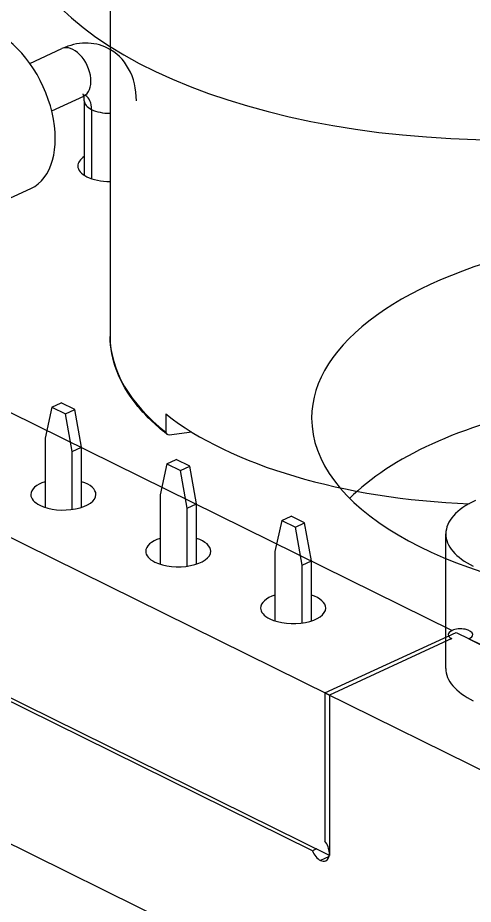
# Model space of a CAD drawing. Header units: millimetres. Extents: x -72 to 43, y -70 to 80.
# Drawn here: x -36.89 to -29.89, y -26.06 to -12.45 of the extents above; entities that cross this region are included whole.
import ezdxf

# ---------------------------------------------------------------- set-up
doc = ezdxf.new("R2010")
doc.units = ezdxf.units.MM
doc.layers.add('Sketch064', color=7, linetype='CONTINUOUS')
doc.layers.add('Sketch065', color=7, linetype='CONTINUOUS')

msp = doc.modelspace()

# ---------------------------------------------------------------- linework, layer by layer
at = {"layer": 'Sketch064'}
for p, q in [((-37.013, -18.504), (-30.22, -21.855)), ((-32.104, -22.846), (-39.157, -19.367)), ((-32.104, -25.307), (-39.157, -21.829)), ((-32.174, -22.812), (-30.16, -21.884)), ((-30.16, -21.884), (-23.79, -25.027)), ((-32.364, -25.236), (-38.897, -22.014)), ((-30.225, -21.98), (-32.104, -22.846)), ((-29.961, -21.983), (-23.73, -25.056)), ((-32.174, -22.812), (-32.174, -25.09)), ((-32.174, -22.812), (-25.803, -25.954)), ((-32.104, -22.846), (-32.104, -25.307)), ((-32.304, -25.209), (-32.364, -25.236)), ((-32.109, -25.322), (-32.243, -25.384))]:
    msp.add_line(p, q, dxfattribs=at)
for centre, major_axis, ratio, start_param, end_param in [((-29.472, -10.747), (7.5, 0), 0.476557, 3.141593, 0), ((-26.377, -18.595), (6, 0), 0.476557, 1.973358, 3.141593), ((-26.377, -21.057), (6, 0), 0.476557, 1.973358, 2.696603), ((-26.377, -18.595), (6, 0), 0.476557, 3.141593, 5.854879), ((-30.091, -21.919), (-0.187, 0), 0.476557, 5.480576, 0), ((-30.091, -21.919), (-0.187, 0), 0.476557, 3.141593, 5.480576), ((-30.091, -21.919), (-0.187, 0), 0.476557, 0, 0.768187), ((-30.091, -21.919), (-0.187, 0), 0.476557, 2.338983, 3.141593), ((-32.243, -25.208), (-0.084, 0.182), 0.610857, 3.141593, 5.113695), ((-32.243, -25.208), (-0.084, 0.182), 0.610857, 1.448503, 2.495701), ((-32.243, -25.208), (-0.084, 0.182), 0.610857, 2.495701, 3.141593)]:
    msp.add_ellipse(centre, major_axis=major_axis, ratio=ratio, start_param=start_param, end_param=end_param, dxfattribs=at)
at = {"layer": 'Sketch065'}
for p, q in [((-35.472, -9.076), (-35.472, -17.34)), ((-36.704, -13.151), (-36.211, -12.924)), ((-36.369, -13.878), (-35.876, -13.651)), ((-35.868, -13.726), (-35.868, -14.867)), ((-35.756, -13.858), (-35.756, -14.919)), ((-38.84, -16.061), (-36.687, -15.07)), ((-36.366, -18.427), (-36.222, -18.361)), ((-36.013, -18.464), (-36.222, -18.361)), ((-36.366, -18.427), (-36.47, -18.903)), ((-36.366, -18.427), (-36.157, -18.53)), ((-36.157, -18.53), (-36.013, -18.464)), ((-35.909, -19.043), (-36.013, -18.464)), ((-36.053, -19.109), (-36.157, -18.53)), ((-34.617, -18.53), (-34.617, -18.812)), ((-33.014, -27.1), (-49.69, -18.874)), ((-36.47, -18.903), (-36.47, -19.966)), ((-34.566, -18.85), (-34.218, -18.808)), ((-36.053, -19.109), (-35.909, -19.043)), ((-35.909, -19.966), (-35.909, -19.043)), ((-36.053, -19.998), (-36.053, -19.109)), ((-34.601, -19.298), (-34.705, -19.774)), ((-34.601, -19.298), (-34.457, -19.231)), ((-34.601, -19.298), (-34.392, -19.4)), ((-34.248, -19.334), (-34.457, -19.231)), ((-34.392, -19.4), (-34.248, -19.334)), ((-34.288, -19.979), (-34.392, -19.4)), ((-34.144, -19.913), (-34.248, -19.334)), ((-34.705, -19.774), (-34.705, -20.836)), ((-34.288, -19.979), (-34.144, -19.913)), ((-34.288, -20.868), (-34.288, -19.979)), ((-34.144, -20.836), (-34.144, -19.913)), ((-32.836, -20.168), (-32.692, -20.102)), ((-32.484, -20.205), (-32.692, -20.102)), ((-32.836, -20.168), (-32.94, -20.644)), ((-32.836, -20.168), (-32.627, -20.271)), ((-32.627, -20.271), (-32.484, -20.205)), ((-32.523, -20.85), (-32.627, -20.271)), ((-32.379, -20.784), (-32.484, -20.205)), ((-30.316, -22.438), (-30.316, -20.372)), ((-32.94, -20.644), (-32.94, -21.707)), ((-32.523, -20.85), (-32.379, -20.784)), ((-32.379, -21.707), (-32.379, -20.784)), ((-32.523, -21.739), (-32.523, -20.85))]:
    msp.add_line(p, q, dxfattribs=at)
for centre, major_axis, ratio, start_param, end_param in [((-37.252, -13.844), (0.565, -1.226), 0.610857, 0, 2.495701), ((-36.044, -13.287), (0.167, -0.363), 0.610857, 0, 3.141593), ((-35.468, -13.726), (0.4, 0), 0.476557, 3.141593, 3.90978), ((-36.044, -13.991), (0.177, 0.359), 0.632255, 5.374906, 6.210022), ((-35.468, -13.726), (0.4, 0), 0.476557, 3.90978, 4.703231), ((-35.468, -14.724), (-0.5, 0), 0.476557, 5.639684, 0), ((-35.468, -14.724), (-0.5, 0), 0.476557, 0, 0.768187), ((-35.468, -14.724), (-0.5, 0), 0.476557, 0.768187, 1.56347), ((-29.472, -17.34), (-6, 0), 0.476557, 0, 0.540557), ((-29.472, -17.059), (6, 0), 0.476557, 3.68215, 4.631207), ((-36.189, -19.768), (-0.5, 0), 0.476557, 5.307661, 0), ((-36.189, -19.768), (-0.5, 0), 0.476557, 3.141593, 4.117117), ((-36.189, -19.768), (-0.5, 0), 0.476557, 0, 0.768187), ((-36.189, -19.768), (-0.5, 0), 0.476557, 0.768187, 3.141593), ((-28.816, -20.372), (1.5, 0), 0.476557, 2.338983, 3.141593), ((-28.816, -20.372), (1.5, 0), 0.476557, 3.141593, 3.90978), ((-34.425, -20.639), (-0.5, 0), 0.476557, 5.307661, 0), ((-34.425, -20.639), (-0.5, 0), 0.476557, 3.141593, 4.117117), ((-34.425, -20.639), (-0.5, 0), 0.476557, 0, 0.768187), ((-34.425, -20.639), (-0.5, 0), 0.476557, 0.768187, 3.141593), ((-32.66, -21.51), (-0.5, 0), 0.476557, 5.307661, 0), ((-32.66, -21.51), (-0.5, 0), 0.476557, 3.141593, 4.117117), ((-32.66, -21.51), (-0.5, 0), 0.476557, 0, 0.768187), ((-32.66, -21.51), (-0.5, 0), 0.476557, 0.768187, 3.141593), ((-28.816, -22.438), (1.5, 0), 0.476557, 3.141593, 3.90978)]:
    msp.add_ellipse(centre, major_axis=major_axis, ratio=ratio, start_param=start_param, end_param=end_param, dxfattribs=at)
for points, degree, knots in [([(-35.068, -13.726), (-35.065, -13.36), (-35.24, -13.045), (-35.514, -12.914), (-35.72, -12.812), (-35.975, -12.814), (-36.211, -12.924)], 3, [0, 0, 0, 0, 0.568796, 0.568796, 0.568796, 1, 1, 1, 1]), ([(-35.868, -13.726), (-35.869, -13.67), (-35.878, -13.643), (-35.887, -13.614), (-35.888, -13.616)], 2, [0, 0, 0, 0.5, 0.5, 1, 1, 1]), ([(-34.603, -18.84), (-34.786, -18.695), (-34.941, -18.543), (-35.068, -18.385), (-35.337, -18.05), (-35.472, -17.694), (-35.472, -17.34)], 3, [0, 0, 0, 0, 0.5, 0.5, 0.5, 1, 1, 1, 1])]:
    msp.add_open_spline(points, degree=degree, knots=knots, dxfattribs=at)
for points, degree in [([(-35.841, -13.639), (-35.839, -13.636), (-35.876, -13.651)], 2), ([(-35.867, -13.632), (-35.845, -13.641), (-35.841, -13.639)], 2), ([(-34.617, -18.812), (-34.617, -18.836), (-34.592, -18.853), (-34.566, -18.85)], 3), ([(-34.617, -18.812), (-34.617, -18.836), (-34.592, -18.853), (-34.566, -18.85)], 3)]:
    msp.add_open_spline(points, degree=degree, dxfattribs=at)

doc.saveas('drawing.dxf')
